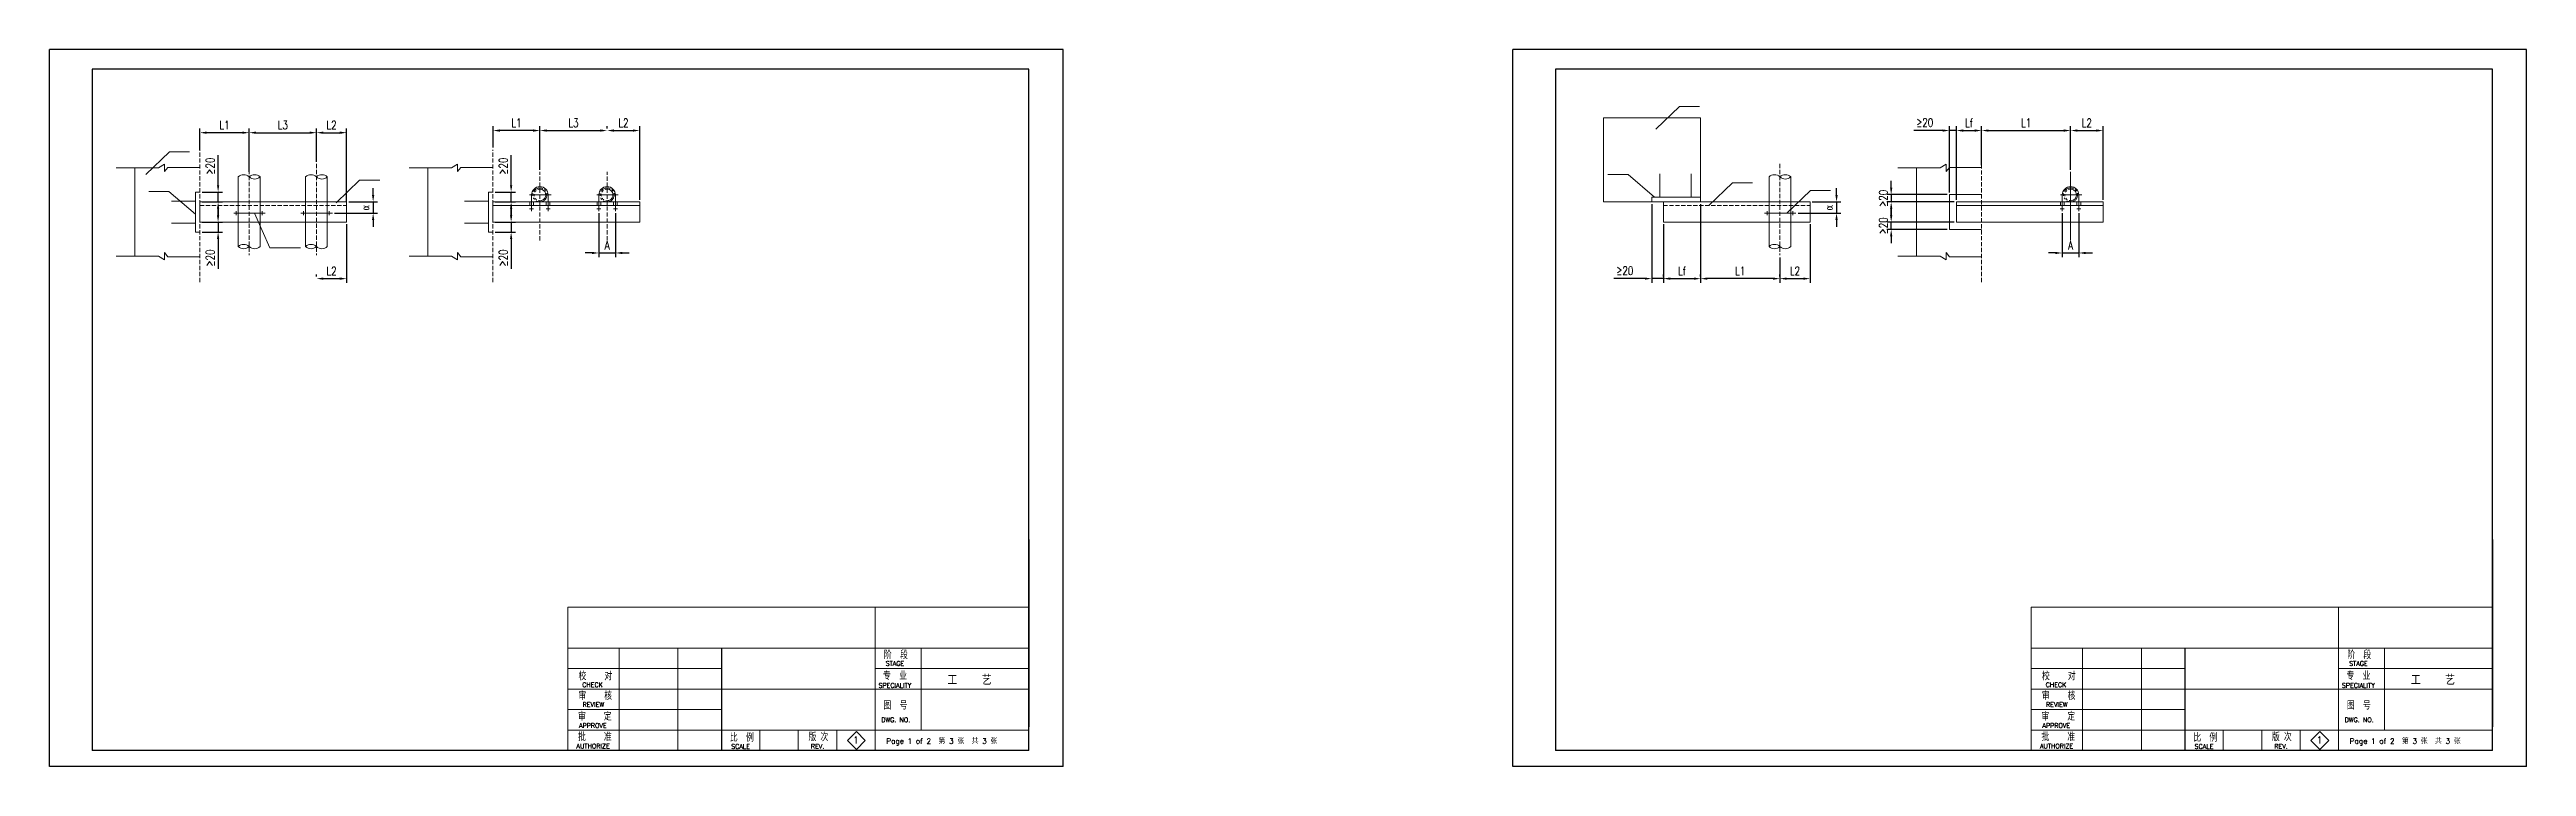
# Model space of a CAD drawing. Header units: millimetres. Extents: x 1954 to 4851, y 1164 to 2522.
# Drawn here: x 4126 to 4851, y 2111 to 2321 of the extents above; entities that cross this region are included whole.
import ezdxf
from ezdxf.enums import TextEntityAlignment as Align

# ---------------------------------------------------------------- set-up
doc = ezdxf.new("R2010")
doc.units = ezdxf.units.MM
doc.linetypes.add('DASH', pattern=[0.35, 0.25, -0.1])
doc.linetypes.add('PHANTOM3', pattern=[1.5, 0.625, -0.125, 0.125, -0.125, 0.125, -0.125, 0.125, -0.125])
for name, color, linetype in [('11', 7, 'Continuous'), ('5', 2, 'Continuous'), ('LAYER1', 7, 'Continuous'), ('R', 7, 'Continuous'), ('TK2', 5, 'Continuous'), ('TQ', 6, 'Continuous')]:
    doc.layers.add(name, color=color, linetype=linetype)
doc.styles.add('HZDX', font='romans.shx', dxfattribs={"width": 0.75, "bigfont": 'HZDX.shx'})
doc.styles.add('STK', font='romand', dxfattribs={"width": 0.9, "bigfont": 'stk'})
doc.dimstyles.new('ISO-25', dxfattribs={"dimtxt": 2.5, "dimasz": 2, "dimexe": 1.25, "dimexo": 0.625, "dimgap": 1, "dimtad": 1, "dimdsep": 46, "dimtxsty": 'HZDX', "dimcen": 2.5, "dimadec": 0, "dimazin": 0, "dimtfac": 1, "dimtmove": 0, "dimatfit": 3, "dimfxl": 1, "dimarcsym": 0})

# ---------------------------------------------------------------- blocks, each defined once
blk = doc.blocks.new('*D148')
at = {"layer": 'DEFPOINTS', "color": 0, "lineweight": 13}
for p in [(4609.43, 2275.98), (4598.51, 2270.06), (4609.43, 2253.51)]:
    blk.add_point(p, dxfattribs=at)
at = {"layer": 'R', "color": 0, "lineweight": -2}
for p, q in [((4609.43, 2275.35), (4609.43, 2252.26)), ((4598.51, 2269.44), (4598.51, 2252.26)), ((4600.51, 2253.51), (4607.43, 2253.51))]:
    blk.add_line(p, q, dxfattribs=at)
at = {"layer": 'R', "color": 0, "lineweight": 13}
for points in [[(4600.51, 2253.85), (4600.51, 2253.18), (4598.51, 2253.51)], [(4607.43, 2253.85), (4607.43, 2253.18), (4609.43, 2253.51)]]:
    blk.add_solid(points, dxfattribs=at)
at = {"layer": 'R', "color": 0, "lineweight": 13, "insert": (4603.97, 2255.76), "char_height": 2.5, "attachment_point": 5, "style": 'HZDX'}
blk.add_mtext('Lf', dxfattribs=at)
blk = doc.blocks.new('*D149')
at = {"layer": 'DEFPOINTS', "color": 0, "lineweight": 13}
for p in [(4632.65, 2260.36), (4609.43, 2253.51), (4609.43, 2253.51)]:
    blk.add_point(p, dxfattribs=at)
at = {"layer": 'R', "color": 0, "lineweight": -2}
for p, q in [((4632.65, 2259.73), (4632.65, 2252.26)), ((4609.43, 2254.14), (4609.43, 2254.76)), ((4630.65, 2253.51), (4611.43, 2253.51))]:
    blk.add_line(p, q, dxfattribs=at)
at = {"layer": 'R', "color": 0, "lineweight": 13}
for points in [[(4611.43, 2253.85), (4611.43, 2253.18), (4609.43, 2253.51)], [(4630.65, 2253.85), (4630.65, 2253.18), (4632.65, 2253.51)]]:
    blk.add_solid(points, dxfattribs=at)
at = {"layer": 'R', "color": 0, "lineweight": 13, "insert": (4621.04, 2255.76), "char_height": 2.5, "attachment_point": 5, "style": 'HZDX'}
blk.add_mtext('L1', dxfattribs=at)
blk = doc.blocks.new('*D150')
at = {"layer": 'DEFPOINTS', "color": 0, "lineweight": 13}
for p in [(4641.5, 2270.06), (4632.65, 2253.51), (4641.5, 2253.51)]:
    blk.add_point(p, dxfattribs=at)
at = {"layer": 'R', "color": 0, "lineweight": -2}
for p, q in [((4641.5, 2269.44), (4641.5, 2252.26)), ((4632.65, 2254.14), (4632.65, 2254.76)), ((4634.65, 2253.51), (4639.5, 2253.51))]:
    blk.add_line(p, q, dxfattribs=at)
at = {"layer": 'R', "color": 0, "lineweight": 13}
for points in [[(4634.65, 2253.85), (4634.65, 2253.18), (4632.65, 2253.51)], [(4639.5, 2253.85), (4639.5, 2253.18), (4641.5, 2253.51)]]:
    blk.add_solid(points, dxfattribs=at)
at = {"layer": 'R', "color": 0, "lineweight": 13, "insert": (4637.07, 2255.76), "char_height": 2.5, "attachment_point": 5, "style": 'HZDX'}
blk.add_mtext('L2', dxfattribs=at)
blk = doc.blocks.new('*D151')
at = {"layer": 'DEFPOINTS', "color": 0, "lineweight": 13}
for p in [(4637.35, 2272.72), (4641.5, 2275.98), (4649.26, 2272.72)]:
    blk.add_point(p, dxfattribs=at)
at = {"layer": 'R', "color": 0, "lineweight": -2}
for p, q in [((4649.26, 2277.98), (4649.26, 2279.98)), ((4637.98, 2272.72), (4650.51, 2272.72)), ((4642.13, 2275.98), (4650.51, 2275.98)), ((4649.26, 2275.98), (4649.26, 2272.72)), ((4649.26, 2270.72), (4649.26, 2268.72))]:
    blk.add_line(p, q, dxfattribs=at)
at = {"layer": 'R', "color": 0, "lineweight": 13}
for points in [[(4648.92, 2277.98), (4649.59, 2277.98), (4649.26, 2275.98)], [(4648.92, 2270.72), (4649.59, 2270.72), (4649.26, 2272.72)]]:
    blk.add_solid(points, dxfattribs=at)
at = {"layer": 'R', "color": 0, "lineweight": 13, "insert": (4646.94, 2274.35), "char_height": 2.5, "attachment_point": 5, "rotation": 90, "style": 'HZDX'}
blk.add_mtext('α', dxfattribs=at)
blk = doc.blocks.new('*D152')
at = {"layer": 'DEFPOINTS', "color": 0, "lineweight": 13}
for p in [(4684.38, 2296.9), (4682.32, 2278.13), (4684.38, 2275.98)]:
    blk.add_point(p, dxfattribs=at)
at = {"layer": 'R', "color": 0, "lineweight": -2}
for p, q in [((4680.32, 2296.9), (4671.88, 2296.9)), ((4682.32, 2278.76), (4682.32, 2298.15)), ((4684.38, 2296.9), (4682.32, 2296.9)), ((4684.38, 2276.6), (4684.38, 2298.15)), ((4686.38, 2296.9), (4688.38, 2296.9))]:
    blk.add_line(p, q, dxfattribs=at)
at = {"layer": 'R', "color": 0, "lineweight": 13}
for points in [[(4680.32, 2297.23), (4680.32, 2296.56), (4682.32, 2296.9)], [(4686.38, 2297.23), (4686.38, 2296.56), (4684.38, 2296.9)]]:
    blk.add_solid(points, dxfattribs=at)
at = {"layer": 'R', "color": 0, "lineweight": 13, "insert": (4675.1, 2299.22), "char_height": 2.5, "attachment_point": 5, "style": 'HZDX'}
blk.add_mtext('≥20', dxfattribs=at)
blk = doc.blocks.new('*D153')
at = {"layer": 'DEFPOINTS', "color": 0, "lineweight": 13}
for p in [(4691.76, 2296.89), (4684.38, 2286.11), (4691.76, 2286.11)]:
    blk.add_point(p, dxfattribs=at)
at = {"layer": 'R', "color": 0, "lineweight": -2}
for p, q in [((4684.38, 2286.73), (4684.38, 2298.14)), ((4686.38, 2296.89), (4689.76, 2296.89)), ((4691.76, 2286.73), (4691.76, 2298.14))]:
    blk.add_line(p, q, dxfattribs=at)
at = {"layer": 'R', "color": 0, "lineweight": 13}
for points in [[(4686.38, 2297.23), (4686.38, 2296.56), (4684.38, 2296.89)], [(4689.76, 2297.23), (4689.76, 2296.56), (4691.76, 2296.89)]]:
    blk.add_solid(points, dxfattribs=at)
at = {"layer": 'R', "color": 0, "lineweight": 13, "insert": (4688.07, 2299.14), "char_height": 2.5, "attachment_point": 5, "style": 'HZDX'}
blk.add_mtext('Lf', dxfattribs=at)
blk = doc.blocks.new('*D154')
at = {"layer": 'DEFPOINTS', "color": 0, "lineweight": 13}
for p in [(4691.76, 2296.89), (4717.83, 2296.89), (4717.83, 2284.79)]:
    blk.add_point(p, dxfattribs=at)
at = {"layer": 'R', "color": 0, "lineweight": -2}
for p, q in [((4691.76, 2297.52), (4691.76, 2298.14)), ((4693.76, 2296.89), (4715.83, 2296.89)), ((4717.83, 2285.42), (4717.83, 2298.14))]:
    blk.add_line(p, q, dxfattribs=at)
at = {"layer": 'R', "color": 0, "lineweight": 13}
for points in [[(4693.76, 2297.23), (4693.76, 2296.56), (4691.76, 2296.89)], [(4715.83, 2297.23), (4715.83, 2296.56), (4717.83, 2296.89)]]:
    blk.add_solid(points, dxfattribs=at)
at = {"layer": 'R', "color": 0, "lineweight": 13, "insert": (4704.8, 2299.14), "char_height": 2.5, "attachment_point": 5, "style": 'HZDX'}
blk.add_mtext('L1', dxfattribs=at)
blk = doc.blocks.new('*D155')
at = {"layer": 'DEFPOINTS', "color": 0, "lineweight": 13}
for p in [(4717.83, 2296.89), (4727.38, 2296.89), (4727.38, 2275.98)]:
    blk.add_point(p, dxfattribs=at)
at = {"layer": 'R', "color": 0, "lineweight": -2}
for p, q in [((4717.83, 2297.52), (4717.83, 2298.14)), ((4719.83, 2296.89), (4725.38, 2296.89)), ((4727.38, 2276.6), (4727.38, 2298.14))]:
    blk.add_line(p, q, dxfattribs=at)
at = {"layer": 'R', "color": 0, "lineweight": 13}
for points in [[(4719.83, 2297.23), (4719.83, 2296.56), (4717.83, 2296.89)], [(4725.38, 2297.23), (4725.38, 2296.56), (4727.38, 2296.89)]]:
    blk.add_solid(points, dxfattribs=at)
at = {"layer": 'R', "color": 0, "lineweight": 13, "insert": (4722.6, 2299.14), "char_height": 2.5, "attachment_point": 5, "style": 'HZDX'}
blk.add_mtext('L2', dxfattribs=at)
blk = doc.blocks.new('*D156')
at = {"layer": 'DEFPOINTS', "color": 0, "lineweight": 13}
for p in [(4715.41, 2273.32), (4720.25, 2273.32), (4720.25, 2261.03)]:
    blk.add_point(p, dxfattribs=at)
at = {"layer": 'R', "color": 0, "lineweight": -2}
for p, q in [((4715.41, 2272.69), (4715.41, 2259.78)), ((4720.25, 2272.69), (4720.25, 2259.78)), ((4713.41, 2261.03), (4711.41, 2261.03)), ((4715.41, 2261.03), (4720.25, 2261.03)), ((4722.25, 2261.03), (4724.25, 2261.03))]:
    blk.add_line(p, q, dxfattribs=at)
at = {"layer": 'R', "color": 0, "lineweight": 13}
for points in [[(4713.41, 2261.36), (4713.41, 2260.7), (4715.41, 2261.03)], [(4722.25, 2261.36), (4722.25, 2260.7), (4720.25, 2261.03)]]:
    blk.add_solid(points, dxfattribs=at)
at = {"layer": 'R', "color": 0, "lineweight": 13, "insert": (4717.83, 2263.28), "char_height": 2.5, "attachment_point": 5, "style": 'HZDX'}
blk.add_mtext('A', dxfattribs=at)
blk = doc.blocks.new('*D157')
at = {"layer": 'DEFPOINTS', "color": 0, "lineweight": 13}
for p in [(4665.26, 2275.98), (4682.32, 2278.13), (4684.38, 2275.98)]:
    blk.add_point(p, dxfattribs=at)
at = {"layer": 'R', "color": 0, "lineweight": -2}
for p, q in [((4665.26, 2280.13), (4665.26, 2282.13)), ((4681.69, 2278.13), (4664.01, 2278.13)), ((4683.76, 2275.98), (4664.01, 2275.98)), ((4665.26, 2278.13), (4665.26, 2275.98)), ((4665.26, 2273.98), (4665.26, 2271.98))]:
    blk.add_line(p, q, dxfattribs=at)
at = {"layer": 'R', "color": 0, "lineweight": 13}
for points in [[(4664.93, 2280.13), (4665.6, 2280.13), (4665.26, 2278.13)], [(4664.93, 2273.98), (4665.6, 2273.98), (4665.26, 2275.98)]]:
    blk.add_solid(points, dxfattribs=at)
at = {"layer": 'R', "color": 0, "lineweight": 13, "insert": (4662.95, 2277.05), "char_height": 2.5, "attachment_point": 5, "rotation": 90, "style": 'HZDX'}
blk.add_mtext('≥20', dxfattribs=at)
blk = doc.blocks.new('*D158')
at = {"layer": 'DEFPOINTS', "color": 0, "lineweight": 13}
for p in [(4665.26, 2270.06), (4682.32, 2267.91), (4684.38, 2270.06)]:
    blk.add_point(p, dxfattribs=at)
at = {"layer": 'R', "color": 0, "lineweight": -2}
for p, q in [((4665.26, 2272.06), (4665.26, 2274.06)), ((4683.76, 2270.06), (4664.01, 2270.06)), ((4681.69, 2267.91), (4664.01, 2267.91)), ((4665.26, 2267.91), (4665.26, 2270.06)), ((4665.26, 2265.91), (4665.26, 2263.91))]:
    blk.add_line(p, q, dxfattribs=at)
at = {"layer": 'R', "color": 0, "lineweight": 13}
for points in [[(4664.93, 2272.06), (4665.6, 2272.06), (4665.26, 2270.06)], [(4664.93, 2265.91), (4665.6, 2265.91), (4665.26, 2267.91)]]:
    blk.add_solid(points, dxfattribs=at)
at = {"layer": 'R', "color": 0, "lineweight": 13, "insert": (4662.95, 2268.99), "char_height": 2.5, "attachment_point": 5, "rotation": 90, "style": 'HZDX'}
blk.add_mtext('≥20', dxfattribs=at)
blk = doc.blocks.new('*D159')
at = {"layer": 'DEFPOINTS', "color": 0, "lineweight": 13}
for p in [(4595.08, 2275.98), (4598.51, 2253.52), (4598.51, 2253.51)]:
    blk.add_point(p, dxfattribs=at)
at = {"layer": 'R', "color": 0, "lineweight": -2}
for p, q in [((4595.08, 2275.35), (4595.08, 2252.27)), ((4593.08, 2253.52), (4584, 2253.52)), ((4598.51, 2253.52), (4595.08, 2253.52)), ((4598.51, 2254.14), (4598.51, 2254.77)), ((4600.51, 2253.52), (4602.51, 2253.52))]:
    blk.add_line(p, q, dxfattribs=at)
at = {"layer": 'R', "color": 0, "lineweight": 13}
for points in [[(4593.08, 2253.86), (4593.08, 2253.19), (4595.08, 2253.52)], [(4600.51, 2253.86), (4600.51, 2253.19), (4598.51, 2253.52)]]:
    blk.add_solid(points, dxfattribs=at)
at = {"layer": 'R', "color": 0, "lineweight": 13, "insert": (4587.22, 2255.84), "char_height": 2.5, "attachment_point": 5, "style": 'HZDX'}
blk.add_mtext('≥20', dxfattribs=at)
blk = doc.blocks.new('*D164')
at = {"layer": 'DEFPOINTS', "color": 0, "lineweight": 13}
for p in [(4212.64, 2270.06), (4203.79, 2253.51), (4212.64, 2253.51)]:
    blk.add_point(p, dxfattribs=at)
at = {"layer": 'R', "color": 0, "lineweight": -2}
for p, q in [((4212.64, 2269.44), (4212.64, 2252.26)), ((4203.79, 2254.14), (4203.79, 2254.76)), ((4205.79, 2253.51), (4210.64, 2253.51))]:
    blk.add_line(p, q, dxfattribs=at)
at = {"layer": 'R', "color": 0, "lineweight": 13}
for points in [[(4205.79, 2253.85), (4205.79, 2253.18), (4203.79, 2253.51)], [(4210.64, 2253.85), (4210.64, 2253.18), (4212.64, 2253.51)]]:
    blk.add_solid(points, dxfattribs=at)
at = {"layer": 'R', "color": 0, "lineweight": 13, "insert": (4208.22, 2255.76), "char_height": 2.5, "attachment_point": 5, "style": 'HZDX'}
blk.add_mtext('L2', dxfattribs=at)
blk = doc.blocks.new('*D165')
at = {"layer": 'DEFPOINTS', "color": 0, "lineweight": 13}
for p in [(4208.49, 2272.72), (4212.64, 2275.98), (4220.4, 2272.72)]:
    blk.add_point(p, dxfattribs=at)
at = {"layer": 'R', "color": 0, "lineweight": -2}
for p, q in [((4220.4, 2277.98), (4220.4, 2279.98)), ((4209.12, 2272.72), (4221.65, 2272.72)), ((4213.27, 2275.98), (4221.65, 2275.98)), ((4220.4, 2275.98), (4220.4, 2272.72)), ((4220.4, 2270.72), (4220.4, 2268.72))]:
    blk.add_line(p, q, dxfattribs=at)
at = {"layer": 'R', "color": 0, "lineweight": 13}
for points in [[(4220.07, 2277.98), (4220.73, 2277.98), (4220.4, 2275.98)], [(4220.07, 2270.72), (4220.73, 2270.72), (4220.4, 2272.72)]]:
    blk.add_solid(points, dxfattribs=at)
at = {"layer": 'R', "color": 0, "lineweight": 13, "insert": (4218.08, 2274.35), "char_height": 2.5, "attachment_point": 5, "rotation": 90, "style": 'HZDX'}
blk.add_mtext('α', dxfattribs=at)
blk = doc.blocks.new('*D168')
at = {"layer": 'DEFPOINTS', "color": 0, "lineweight": 13}
for p in [(4288.98, 2296.89), (4288.98, 2296.89), (4269.26, 2284.79)]:
    blk.add_point(p, dxfattribs=at)
at = {"layer": 'R', "color": 0, "lineweight": -2}
for p, q in [((4269.26, 2285.42), (4269.26, 2298.14)), ((4271.26, 2296.89), (4286.98, 2296.89)), ((4288.98, 2297.52), (4288.98, 2298.14))]:
    blk.add_line(p, q, dxfattribs=at)
at = {"layer": 'R', "color": 0, "lineweight": 13}
for points in [[(4271.26, 2297.23), (4271.26, 2296.56), (4269.26, 2296.89)], [(4286.98, 2297.23), (4286.98, 2296.56), (4288.98, 2296.89)]]:
    blk.add_solid(points, dxfattribs=at)
at = {"layer": 'R', "color": 0, "lineweight": 13, "insert": (4279.12, 2299.14), "char_height": 2.5, "attachment_point": 5, "style": 'HZDX'}
blk.add_mtext('L3', dxfattribs=at)
blk = doc.blocks.new('*D169')
at = {"layer": 'DEFPOINTS', "color": 0, "lineweight": 13}
for p in [(4288.98, 2296.89), (4298.52, 2296.89), (4298.52, 2275.98)]:
    blk.add_point(p, dxfattribs=at)
at = {"layer": 'R', "color": 0, "lineweight": -2}
for p, q in [((4288.98, 2297.52), (4288.98, 2298.14)), ((4290.98, 2296.89), (4296.52, 2296.89)), ((4298.52, 2276.6), (4298.52, 2298.14))]:
    blk.add_line(p, q, dxfattribs=at)
at = {"layer": 'R', "color": 0, "lineweight": 13}
for points in [[(4290.98, 2297.23), (4290.98, 2296.56), (4288.98, 2296.89)], [(4296.52, 2297.23), (4296.52, 2296.56), (4298.52, 2296.89)]]:
    blk.add_solid(points, dxfattribs=at)
at = {"layer": 'R', "color": 0, "lineweight": 13, "insert": (4293.75, 2299.14), "char_height": 2.5, "attachment_point": 5, "style": 'HZDX'}
blk.add_mtext('L2', dxfattribs=at)
blk = doc.blocks.new('*D170')
at = {"layer": 'DEFPOINTS', "color": 0, "lineweight": 13}
for p in [(4286.56, 2273.32), (4291.4, 2273.32), (4291.4, 2261.03)]:
    blk.add_point(p, dxfattribs=at)
at = {"layer": 'R', "color": 0, "lineweight": -2}
for p, q in [((4286.56, 2272.69), (4286.56, 2259.78)), ((4291.4, 2272.69), (4291.4, 2259.78)), ((4284.56, 2261.03), (4282.56, 2261.03)), ((4286.56, 2261.03), (4291.4, 2261.03)), ((4293.4, 2261.03), (4295.4, 2261.03))]:
    blk.add_line(p, q, dxfattribs=at)
at = {"layer": 'R', "color": 0, "lineweight": 13}
for points in [[(4284.56, 2261.36), (4284.56, 2260.7), (4286.56, 2261.03)], [(4293.4, 2261.36), (4293.4, 2260.7), (4291.4, 2261.03)]]:
    blk.add_solid(points, dxfattribs=at)
at = {"layer": 'R', "color": 0, "lineweight": 13, "insert": (4288.98, 2263.28), "char_height": 2.5, "attachment_point": 5, "style": 'HZDX'}
blk.add_mtext('A', dxfattribs=at)
blk = doc.blocks.new('*D174')
at = {"layer": 'DEFPOINTS', "color": 0, "lineweight": 13}
for p in [(4255.53, 2296.89), (4255.53, 2291.28), (4269.26, 2285.42)]:
    blk.add_point(p, dxfattribs=at)
at = {"layer": 'R', "color": 0, "lineweight": -2}
for p, q in [((4255.53, 2291.91), (4255.53, 2298.14)), ((4267.26, 2296.89), (4257.53, 2296.89)), ((4269.26, 2286.04), (4269.26, 2298.14))]:
    blk.add_line(p, q, dxfattribs=at)
at = {"layer": 'R', "color": 0, "lineweight": 13}
for points in [[(4257.53, 2297.23), (4257.53, 2296.56), (4255.53, 2296.89)], [(4267.26, 2297.23), (4267.26, 2296.56), (4269.26, 2296.89)]]:
    blk.add_solid(points, dxfattribs=at)
at = {"layer": 'R', "color": 0, "lineweight": 13, "insert": (4262.39, 2299.14), "char_height": 2.5, "attachment_point": 5, "style": 'HZDX'}
blk.add_mtext('L1', dxfattribs=at)
blk = doc.blocks.new('*D175')
at = {"layer": 'DEFPOINTS', "color": 0, "lineweight": 13}
for p in [(4203.79, 2296.27), (4203.79, 2287.12), (4184.07, 2284.17)]:
    blk.add_point(p, dxfattribs=at)
at = {"layer": 'R', "color": 0, "lineweight": -2}
for p, q in [((4184.07, 2284.79), (4184.07, 2297.52)), ((4186.07, 2296.27), (4201.79, 2296.27)), ((4203.79, 2287.75), (4203.79, 2297.52))]:
    blk.add_line(p, q, dxfattribs=at)
at = {"layer": 'R', "color": 0, "lineweight": 13}
for points in [[(4186.07, 2296.6), (4186.07, 2295.93), (4184.07, 2296.27)], [(4201.79, 2296.6), (4201.79, 2295.93), (4203.79, 2296.27)]]:
    blk.add_solid(points, dxfattribs=at)
at = {"layer": 'R', "color": 0, "lineweight": 13, "insert": (4193.93, 2298.52), "char_height": 2.5, "attachment_point": 5, "style": 'HZDX'}
blk.add_mtext('L3', dxfattribs=at)
blk = doc.blocks.new('*D176')
at = {"layer": 'DEFPOINTS', "color": 0, "lineweight": 13}
for p in [(4203.79, 2296.27), (4212.64, 2296.27), (4212.64, 2275.35)]:
    blk.add_point(p, dxfattribs=at)
at = {"layer": 'R', "color": 0, "lineweight": -2}
for p, q in [((4203.79, 2296.89), (4203.79, 2297.52)), ((4205.79, 2296.27), (4210.64, 2296.27)), ((4212.64, 2275.98), (4212.64, 2297.52))]:
    blk.add_line(p, q, dxfattribs=at)
at = {"layer": 'R', "color": 0, "lineweight": 13}
for points in [[(4205.79, 2296.6), (4205.79, 2295.93), (4203.79, 2296.27)], [(4210.64, 2296.6), (4210.64, 2295.93), (4212.64, 2296.27)]]:
    blk.add_solid(points, dxfattribs=at)
at = {"layer": 'R', "color": 0, "lineweight": 13, "insert": (4208.22, 2298.52), "char_height": 2.5, "attachment_point": 5, "style": 'HZDX'}
blk.add_mtext('L2', dxfattribs=at)
blk = doc.blocks.new('*D177')
at = {"layer": 'DEFPOINTS', "color": 0, "lineweight": 13}
for p in [(4169.65, 2296.27), (4169.65, 2290.66), (4184.07, 2284.79)]:
    blk.add_point(p, dxfattribs=at)
at = {"layer": 'R', "color": 0, "lineweight": -2}
for p, q in [((4169.65, 2291.28), (4169.65, 2297.52)), ((4182.07, 2296.27), (4171.65, 2296.27)), ((4184.07, 2285.42), (4184.07, 2297.52))]:
    blk.add_line(p, q, dxfattribs=at)
at = {"layer": 'R', "color": 0, "lineweight": 13}
for points in [[(4171.65, 2296.6), (4171.65, 2295.93), (4169.65, 2296.27)], [(4182.07, 2296.6), (4182.07, 2295.93), (4184.07, 2296.27)]]:
    blk.add_solid(points, dxfattribs=at)
at = {"layer": 'R', "color": 0, "lineweight": 13, "insert": (4176.86, 2298.52), "char_height": 2.5, "attachment_point": 5, "style": 'HZDX'}
blk.add_mtext('L1', dxfattribs=at)
blk = doc.blocks.new('*D178')
at = {"layer": 'DEFPOINTS', "color": 0, "lineweight": 13}
for p in [(4169.65, 2270.06), (4169.65, 2267.15), (4174.97, 2270.06)]:
    blk.add_point(p, dxfattribs=at)
at = {"layer": 'R', "color": 0, "lineweight": -2}
for p, q in [((4174.97, 2272.06), (4174.97, 2274.06)), ((4170.27, 2270.06), (4176.22, 2270.06)), ((4170.27, 2267.15), (4176.22, 2267.15)), ((4174.97, 2270.06), (4174.97, 2267.15)), ((4174.97, 2265.15), (4174.97, 2256.34))]:
    blk.add_line(p, q, dxfattribs=at)
at = {"layer": 'R', "color": 0, "lineweight": 13}
for points in [[(4174.63, 2272.06), (4175.3, 2272.06), (4174.97, 2270.06)], [(4174.63, 2265.15), (4175.3, 2265.15), (4174.97, 2267.15)]]:
    blk.add_solid(points, dxfattribs=at)
at = {"layer": 'R', "color": 0, "lineweight": 13, "insert": (4172.65, 2259.56), "char_height": 2.5, "attachment_point": 5, "rotation": 90, "style": 'HZDX'}
blk.add_mtext('≥20', dxfattribs=at)
blk = doc.blocks.new('*D179')
at = {"layer": 'DEFPOINTS', "color": 0, "lineweight": 13}
for p in [(4169.65, 2278.89), (4169.65, 2275.98), (4174.97, 2275.98)]:
    blk.add_point(p, dxfattribs=at)
at = {"layer": 'R', "color": 0, "lineweight": -2}
for p, q in [((4174.97, 2280.89), (4174.97, 2289.7)), ((4170.27, 2278.89), (4176.22, 2278.89)), ((4170.27, 2275.98), (4176.22, 2275.98)), ((4174.97, 2275.98), (4174.97, 2278.89)), ((4174.97, 2273.98), (4174.97, 2271.98))]:
    blk.add_line(p, q, dxfattribs=at)
at = {"layer": 'R', "color": 0, "lineweight": 13}
for points in [[(4174.63, 2280.89), (4175.3, 2280.89), (4174.97, 2278.89)], [(4174.63, 2273.98), (4175.3, 2273.98), (4174.97, 2275.98)]]:
    blk.add_solid(points, dxfattribs=at)
at = {"layer": 'R', "color": 0, "lineweight": 13, "insert": (4172.65, 2286.48), "char_height": 2.5, "attachment_point": 5, "rotation": 90, "style": 'HZDX'}
blk.add_mtext('≥20', dxfattribs=at)
blk = doc.blocks.new('*D181')
at = {"layer": 'DEFPOINTS', "color": 0, "lineweight": 13}
for p in [(4255.53, 2270.06), (4255.53, 2267.15), (4260.84, 2270.06)]:
    blk.add_point(p, dxfattribs=at)
at = {"layer": 'R', "color": 0, "lineweight": -2}
for p, q in [((4260.84, 2272.06), (4260.84, 2274.06)), ((4256.15, 2270.06), (4262.09, 2270.06)), ((4256.15, 2267.15), (4262.09, 2267.15)), ((4260.84, 2270.06), (4260.84, 2267.15)), ((4260.84, 2265.15), (4260.84, 2256.34))]:
    blk.add_line(p, q, dxfattribs=at)
at = {"layer": 'R', "color": 0, "lineweight": 13}
for points in [[(4260.51, 2272.06), (4261.18, 2272.06), (4260.84, 2270.06)], [(4260.51, 2265.15), (4261.18, 2265.15), (4260.84, 2267.15)]]:
    blk.add_solid(points, dxfattribs=at)
at = {"layer": 'R', "color": 0, "lineweight": 13, "insert": (4258.52, 2259.56), "char_height": 2.5, "attachment_point": 5, "rotation": 90, "style": 'HZDX'}
blk.add_mtext('≥20', dxfattribs=at)
blk = doc.blocks.new('*D180')
at = {"layer": 'DEFPOINTS', "color": 0, "lineweight": 13}
for p in [(4255.53, 2278.89), (4255.53, 2275.98), (4260.84, 2275.98)]:
    blk.add_point(p, dxfattribs=at)
at = {"layer": 'R', "color": 0, "lineweight": -2}
for p, q in [((4260.84, 2280.89), (4260.84, 2289.7)), ((4256.15, 2278.89), (4262.09, 2278.89)), ((4256.15, 2275.98), (4262.09, 2275.98)), ((4260.84, 2275.98), (4260.84, 2278.89)), ((4260.84, 2273.98), (4260.84, 2271.98))]:
    blk.add_line(p, q, dxfattribs=at)
at = {"layer": 'R', "color": 0, "lineweight": 13}
for points in [[(4260.51, 2280.89), (4261.18, 2280.89), (4260.84, 2278.89)], [(4260.51, 2273.98), (4261.18, 2273.98), (4260.84, 2275.98)]]:
    blk.add_solid(points, dxfattribs=at)
at = {"layer": 'R', "color": 0, "lineweight": 13, "insert": (4258.52, 2286.48), "char_height": 2.5, "attachment_point": 5, "rotation": 90, "style": 'HZDX'}
blk.add_mtext('≥20', dxfattribs=at)

msp = doc.modelspace()

# ---------------------------------------------------------------- linework, layer by layer
at = {"layer": '5', "lineweight": 18}
for p, q in [((4277.438, 2157.296, 3.698), (4277.431, 2115.255, 3.698)), ((4412.571, 2157.296, 3.698), (4277.438, 2157.296, 3.698)), ((4706.296, 2157.296, 3.698), (4706.289, 2115.255, 3.698)), ((4841.43, 2157.296, 3.698), (4706.296, 2157.296, 3.698))]:
    msp.add_line(p, q, dxfattribs=at)
at = {"layer": 'LAYER1'}
for p, q in [((4412.571, 2177.056, 3.698), (4412.571, 2122.207, 3.698)), ((4841.43, 2177.056, 3.698), (4841.43, 2122.207, 3.698)), ((4412.571, 2115.255, 3.698), (4262.024, 2115.255, 3.698)), ((4841.43, 2115.255, 3.698), (4690.882, 2115.255, 3.698))]:
    msp.add_line(p, q, dxfattribs=at)
at = {"layer": 'LAYER1', "lineweight": 18}
for p, q in [((4292.453, 2115.255, 3.698), (4292.453, 2145.284, 3.698)), ((4309.72, 2115.255, 3.698), (4309.72, 2145.284, 3.698)), ((4380.979, 2121.26, 3.698), (4380.979, 2145.284, 3.698)), ((4721.311, 2115.255, 3.698), (4721.311, 2145.284, 3.698)), ((4738.578, 2115.255, 3.698), (4738.578, 2145.284, 3.698)), ((4809.837, 2121.26, 3.698), (4809.837, 2145.284, 3.698)), ((4412.571, 2139.278, 3.698), (4367.525, 2139.278, 3.698)), ((4841.43, 2139.278, 3.698), (4796.383, 2139.278, 3.698)), ((4322.478, 2127.266, 3.698), (4277.433, 2127.266, 3.698)), ((4387.046, 2133.272, 3.698), (4277.434, 2133.272, 3.698)), ((4412.571, 2133.272, 3.698), (4387.046, 2133.272, 3.698)), ((4751.337, 2127.266, 3.698), (4706.291, 2127.266, 3.698)), ((4815.904, 2133.272, 3.698), (4706.292, 2133.272, 3.698)), ((4841.43, 2133.272, 3.698), (4815.904, 2133.272, 3.698)), ((4387.046, 2121.26, 3.698), (4277.432, 2121.26, 3.698)), ((4333.737, 2115.255, 3.698), (4333.737, 2121.26, 3.698)), ((4344.998, 2115.255, 3.698), (4344.998, 2121.26, 3.698)), ((4356.259, 2115.255, 3.698), (4356.259, 2121.26, 3.698)), ((4362.005, 2120.821, 3.698), (4359.377, 2118.193, 3.698)), ((4364.632, 2118.193, 3.698), (4362.005, 2120.821, 3.698)), ((4412.571, 2121.26, 3.698), (4387.046, 2121.26, 3.698)), ((4815.904, 2121.26, 3.698), (4706.29, 2121.26, 3.698)), ((4762.595, 2115.255, 3.698), (4762.595, 2121.26, 3.698)), ((4773.857, 2115.255, 3.698), (4773.857, 2121.26, 3.698)), ((4785.118, 2115.255, 3.698), (4785.118, 2121.26, 3.698)), ((4790.863, 2120.821, 3.698), (4788.235, 2118.193, 3.698)), ((4793.49, 2118.193, 3.698), (4790.863, 2120.821, 3.698)), ((4841.43, 2121.26, 3.698), (4815.904, 2121.26, 3.698)), ((4359.377, 2118.193, 3.698), (4362.005, 2115.566, 3.698)), ((4362.005, 2115.566, 3.698), (4364.632, 2118.193, 3.698)), ((4788.235, 2118.193, 3.698), (4790.863, 2115.566, 3.698)), ((4790.863, 2115.566, 3.698), (4793.49, 2118.193, 3.698))]:
    msp.add_line(p, q, dxfattribs=at)
at = {"layer": 'R', "color": 4, "lineweight": 13}
for p, q in [((4596.286, 2297.307), (4603.195, 2303.941)), ((4603.195, 2303.941), (4609.099, 2303.941)), ((4153.817, 2283.985), (4160.726, 2290.619)), ((4160.726, 2290.619), (4166.629, 2290.619)), ((4209.54, 2275.681), (4216.449, 2282.315)), ((4216.449, 2282.315), (4222.352, 2282.315)), ((4588.169, 2283.984), (4582.265, 2283.984)), ((4595.949, 2277.35), (4588.169, 2283.984)), ((4611.809, 2274.942), (4618.718, 2281.576)), ((4618.718, 2281.576), (4624.622, 2281.576)), ((4634.685, 2272.722), (4641.594, 2279.356)), ((4641.594, 2279.356), (4647.497, 2279.356)), ((4160.558, 2279.079), (4154.655, 2279.079)), ((4168.338, 2272.445), (4160.558, 2279.079)), ((4185.683, 2272.722), (4190.152, 2262.551)), ((4190.152, 2262.551), (4199.1, 2262.551))]:
    msp.add_line(p, q, dxfattribs=at)
at = {"layer": 'R', "lineweight": 13}
for p, q in [((4159.228, 2287.018), (4157.529, 2285.944)), ((4159.228, 2284.906), (4159.228, 2287.018)), ((4245.104, 2287.018), (4243.405, 2285.944)), ((4245.104, 2284.906), (4245.104, 2287.018)), ((4681.335, 2287.018), (4679.636, 2285.944)), ((4681.335, 2284.906), (4681.335, 2287.018)), ((4157.529, 2285.944), (4145.077, 2285.944)), ((4150.589, 2260.097), (4150.589, 2285.944)), ((4160.212, 2286.106), (4159.228, 2284.906)), ((4169.65, 2286.106), (4160.212, 2286.106)), ((4180.888, 2283.32), (4180.888, 2262.917)), ((4187.253, 2283.32), (4187.253, 2262.917)), ((4200.608, 2283.32), (4200.608, 2262.917)), ((4206.973, 2283.32), (4206.973, 2262.917)), ((4243.405, 2285.944), (4230.953, 2285.944)), ((4236.465, 2260.097), (4236.465, 2285.944)), ((4246.088, 2286.106), (4245.104, 2284.906)), ((4255.525, 2286.106), (4246.088, 2286.106)), ((4597.507, 2277.35), (4597.507, 2284.199)), ((4606.617, 2277.35), (4606.617, 2284.199)), ((4629.466, 2283.32), (4629.466, 2262.917)), ((4635.831, 2283.32), (4635.831, 2262.917)), ((4679.636, 2285.944), (4667.184, 2285.944)), ((4672.696, 2260.097), (4672.696, 2285.944)), ((4682.319, 2286.106), (4681.335, 2284.906)), ((4691.757, 2286.106), (4682.319, 2286.106)), ((4717.833, 2264.678), (4717.833, 2284.793)), ((4168.338, 2276.238), (4161.335, 2276.238)), ((4168.338, 2278.893), (4168.338, 2267.148)), ((4168.338, 2278.893), (4169.65, 2278.893)), ((4169.65, 2275.979), (4169.65, 2270.063)), ((4212.642, 2275.979), (4169.65, 2275.979)), ((4169.65, 2275.979), (4169.65, 2270.063)), ((4179.541, 2272.722), (4188.775, 2272.722)), ((4180.298, 2273.233), (4180.298, 2272.154)), ((4187.843, 2273.233), (4187.843, 2272.154)), ((4199.261, 2272.722), (4208.495, 2272.722)), ((4200.018, 2273.233), (4200.018, 2272.154)), ((4207.563, 2273.233), (4207.563, 2272.154)), ((4212.642, 2275.979), (4212.642, 2270.063)), ((4254.214, 2276.238), (4247.211, 2276.238)), ((4254.214, 2278.893), (4254.214, 2267.148)), ((4254.214, 2278.893), (4255.525, 2278.893)), ((4255.525, 2275.979), (4255.525, 2270.063)), ((4298.518, 2275.979), (4255.525, 2275.979)), ((4255.525, 2274.942), (4298.518, 2274.942)), ((4266.244, 2273.984), (4267.387, 2273.984)), ((4266.263, 2278.046), (4272.524, 2278.046)), ((4266.293, 2274.942), (4266.293, 2275.979)), ((4266.838, 2278.046), (4266.838, 2273.317)), ((4267.382, 2274.942), (4267.382, 2275.979)), ((4272.271, 2273.984), (4271.128, 2273.984)), ((4271.133, 2274.942), (4271.133, 2275.979)), ((4271.677, 2278.046), (4271.677, 2273.984)), ((4271.677, 2278.046), (4271.677, 2273.317)), ((4272.221, 2274.942), (4272.221, 2275.979)), ((4285.962, 2273.984), (4287.105, 2273.984)), ((4285.981, 2278.046), (4292.242, 2278.046)), ((4286.011, 2274.942), (4286.011, 2275.979)), ((4286.555, 2278.046), (4286.555, 2273.317)), ((4287.1, 2274.942), (4287.1, 2275.979)), ((4291.989, 2273.984), (4290.846, 2273.984)), ((4290.851, 2274.942), (4290.851, 2275.979)), ((4291.395, 2278.046), (4291.395, 2273.984)), ((4291.395, 2278.046), (4291.395, 2273.317)), ((4291.939, 2274.942), (4291.939, 2275.979)), ((4298.518, 2275.979), (4298.518, 2270.063)), ((4609.427, 2277.35), (4595.078, 2277.35)), ((4595.078, 2277.35), (4595.078, 2275.979)), ((4598.508, 2275.979), (4598.508, 2270.063)), ((4641.5, 2275.979), (4609.427, 2275.979)), ((4628.119, 2272.722), (4637.353, 2272.722)), ((4628.876, 2273.233), (4628.876, 2272.154)), ((4636.421, 2273.233), (4636.421, 2272.154)), ((4641.5, 2275.979), (4641.5, 2270.063)), ((4691.757, 2278.13), (4682.319, 2278.13)), ((4682.319, 2278.13), (4682.319, 2267.911)), ((4684.384, 2275.979), (4684.384, 2270.063)), ((4727.376, 2275.979), (4684.384, 2275.979)), ((4684.384, 2274.942), (4727.376, 2274.942)), ((4714.82, 2273.984), (4715.963, 2273.984)), ((4714.839, 2278.046), (4721.1, 2278.046)), ((4714.869, 2274.942), (4714.869, 2275.979)), ((4715.414, 2278.046), (4715.414, 2273.317)), ((4715.958, 2274.942), (4715.958, 2275.979)), ((4720.847, 2273.984), (4719.704, 2273.984)), ((4719.709, 2274.942), (4719.709, 2275.979)), ((4720.253, 2278.046), (4720.253, 2273.984)), ((4720.253, 2278.046), (4720.253, 2273.317)), ((4720.797, 2274.942), (4720.797, 2275.979)), ((4727.376, 2275.979), (4727.376, 2270.063)), ((4168.338, 2269.803), (4161.335, 2269.803)), ((4168.338, 2267.148), (4169.65, 2267.148)), ((4169.65, 2270.063), (4212.642, 2270.063)), ((4254.214, 2269.803), (4247.211, 2269.803)), ((4254.214, 2267.148), (4255.525, 2267.148)), ((4255.525, 2270.063), (4298.518, 2270.063)), ((4598.508, 2270.063), (4641.5, 2270.063)), ((4691.757, 2267.911), (4682.319, 2267.911)), ((4684.384, 2270.063), (4727.376, 2270.063)), ((4157.529, 2260.097), (4145.077, 2260.097)), ((4159.228, 2259.023), (4157.529, 2260.097)), ((4160.212, 2259.935), (4159.228, 2261.135)), ((4159.228, 2261.135), (4159.228, 2259.023)), ((4169.65, 2259.935), (4160.212, 2259.935)), ((4243.405, 2260.097), (4230.953, 2260.097)), ((4245.104, 2259.023), (4243.405, 2260.097)), ((4246.088, 2259.935), (4245.104, 2261.135)), ((4245.104, 2261.135), (4245.104, 2259.023)), ((4255.525, 2259.935), (4246.088, 2259.935)), ((4679.636, 2260.097), (4667.184, 2260.097)), ((4681.335, 2259.023), (4679.636, 2260.097)), ((4682.319, 2259.935), (4681.335, 2261.135)), ((4681.335, 2261.135), (4681.335, 2259.023)), ((4691.757, 2259.935), (4682.319, 2259.935))]:
    msp.add_line(p, q, dxfattribs=at)
at = {"layer": 'R', "linetype": 'DASH', "lineweight": 13, "ltscale": 5}
for p, q in [((4169.65, 2252.49), (4169.65, 2291.281)), ((4255.525, 2252.49), (4255.525, 2291.281)), ((4691.757, 2252.49), (4691.757, 2291.281)), ((4169.65, 2274.942), (4212.642, 2274.942)), ((4598.508, 2274.942), (4641.5, 2274.942))]:
    msp.add_line(p, q, dxfattribs=at)
at = {"layer": 'R', "color": 1, "linetype": 'DASH', "lineweight": 13, "ltscale": 5}
for p, q in [((4184.07, 2287.122), (4184.07, 2260.357)), ((4203.79, 2287.122), (4203.79, 2260.357)), ((4632.649, 2287.122), (4632.649, 2260.357)), ((4269.257, 2264.678), (4269.257, 2284.793)), ((4288.975, 2264.678), (4288.975, 2284.793))]:
    msp.add_line(p, q, dxfattribs=at)
at = {"layer": 'R', "lineweight": 13}
msp.add_lwpolyline([(4581.004, 2300.624), (4609.427, 2300.624), (4609.427, 2275.979), (4581.004, 2275.979)], close=True, dxfattribs=at)
at = {"layer": 'R', "linetype": 'PHANTOM3', "lineweight": 13, "ltscale": 5}
for centre, radius in [((4269.257, 2278.046), 2.068), ((4269.257, 2278.046), 1.716), ((4288.975, 2278.046), 2.068), ((4288.975, 2278.046), 1.716), ((4717.833, 2278.046), 2.068), ((4717.833, 2278.046), 1.716)]:
    msp.add_circle(centre, radius, dxfattribs=at)
at = {"layer": 'R', "lineweight": 13}
for centre, radius, start, end in [((4182.479, 2281.671), 2.292, 46.021104, 133.978896), ((4185.662, 2281.671), 2.292, 46.021104, 133.978896), ((4185.662, 2284.969), 2.292, 226.021104, 313.978896), ((4202.199, 2281.671), 2.292, 46.021104, 133.978896), ((4205.382, 2281.671), 2.292, 46.021104, 133.978896), ((4205.382, 2284.969), 2.292, 226.021104, 313.978896), ((4269.257, 2278.046), 2.42, 0, 180), ((4288.975, 2278.046), 2.42, 0, 180), ((4631.057, 2281.671), 2.292, 46.021104, 133.978896), ((4634.24, 2281.671), 2.292, 46.021104, 133.978896), ((4634.24, 2284.969), 2.292, 226.021104, 313.978896), ((4717.833, 2278.046), 2.42, 0, 180), ((4182.479, 2261.268), 2.292, 46.021104, 133.978896), ((4182.479, 2264.567), 2.292, 226.021104, 313.978896), ((4185.662, 2264.567), 2.292, 226.021104, 313.978896), ((4202.199, 2261.268), 2.292, 46.021104, 133.978896), ((4202.199, 2264.567), 2.292, 226.021104, 313.978896), ((4205.382, 2264.567), 2.292, 226.021104, 313.978896), ((4631.057, 2261.268), 2.292, 46.021104, 133.978896), ((4631.057, 2264.567), 2.292, 226.021104, 313.978896), ((4634.24, 2264.567), 2.292, 226.021104, 313.978896)]:
    msp.add_arc(centre, radius, start, end, dxfattribs=at)
at = {"layer": 'TK2', "color": 7, "lineweight": 18}
for p, q in [((4367.528, 2157.296, 3.698), (4367.521, 2115.239, 3.698)), ((4796.386, 2157.296, 3.698), (4796.379, 2115.239, 3.698)), ((4412.571, 2145.284, 3.698), (4277.438, 2145.284, 3.698)), ((4841.43, 2145.284, 3.698), (4706.297, 2145.284, 3.698)), ((4322.48, 2139.278, 3.698), (4277.435, 2139.278, 3.698)), ((4751.339, 2139.278, 3.698), (4706.293, 2139.278, 3.698))]:
    msp.add_line(p, q, dxfattribs=at)
at = {"layer": 'TK2', "color": 7}
for p, q in [((4322.481, 2145.284, 3.698), (4322.476, 2115.247, 3.698)), ((4751.34, 2145.284, 3.698), (4751.334, 2115.247, 3.698))]:
    msp.add_line(p, q, dxfattribs=at)
at = {"layer": 'TQ', "color": 3}
for p, q in [((4125.571, 2110.62, 3.698), (4125.571, 2320.62, 3.698)), ((4422.571, 2320.62, 3.698), (4125.571, 2320.62, 3.698)), ((4422.571, 2110.62, 3.698), (4422.571, 2320.62, 3.698)), ((4554.43, 2110.62, 3.698), (4554.43, 2320.62, 3.698)), ((4851.43, 2320.62, 3.698), (4554.43, 2320.62, 3.698)), ((4851.43, 2110.62, 3.698), (4851.43, 2320.62, 3.698)), ((4422.571, 2110.62, 3.698), (4125.571, 2110.62, 3.698)), ((4851.43, 2110.62, 3.698), (4554.43, 2110.62, 3.698))]:
    msp.add_line(p, q, dxfattribs=at)
at = {"layer": 'TQ'}
for p, q in [((4138.071, 2314.846, 3.698), (4138.071, 2115.255, 3.698)), ((4412.571, 2314.846, 3.698), (4138.071, 2314.846, 3.698)), ((4566.93, 2314.846, 3.698), (4566.93, 2115.255, 3.698)), ((4841.43, 2314.846, 3.698), (4566.93, 2314.846, 3.698))]:
    msp.add_line(p, q, dxfattribs=at)
at = {"layer": 'TQ', "color": 6}
for p, q in [((4412.571, 2115.255, 3.698), (4412.571, 2314.846, 3.698)), ((4841.43, 2115.255, 3.698), (4841.43, 2314.846, 3.698)), ((4412.571, 2115.255, 3.698), (4138.071, 2115.255, 3.698)), ((4841.43, 2115.255, 3.698), (4566.93, 2115.255, 3.698))]:
    msp.add_line(p, q, dxfattribs=at)

# ---------------------------------------------------------------- texts
at = {"layer": '11', "lineweight": 18, "style": 'HZDX', "width": 0.8}
for s, p in [('阶  段', (4370.062, 2142.12, 3.698)), ('阶  段', (4798.92, 2142.12, 3.698)), ('校    对', (4280.593, 2135.902, 3.698)), ('专  业', (4369.819, 2135.975, 3.698)), ('校    对', (4709.452, 2135.902, 3.698)), ('专  业', (4798.678, 2135.975, 3.698)), ('审    核', (4280.547, 2130.108, 3.698)), ('图  号', (4369.944, 2127.321, 3.698)), ('审    核', (4709.405, 2130.108, 3.698)), ('图  号', (4798.802, 2127.321, 3.698)), ('批    准', (4280.442, 2118.096, 3.698)), ('审    定', (4280.442, 2124.102, 3.698)), ('比  例 ', (4324.936, 2117.882, 3.698)), ('版 次', (4347.983, 2118.062, 3.698)), ('批    准', (4709.3, 2118.096, 3.698)), ('审    定', (4709.3, 2124.102, 3.698)), ('比  例 ', (4753.794, 2117.882, 3.698)), ('版 次', (4776.841, 2118.062, 3.698))]:
    msp.add_text(s, height=2.2105, dxfattribs=at).set_placement(p)
at = {"layer": '11', "lineweight": 18, "style": 'HZDX'}
for s, height, p in [('STAGE', 1.3555, (4370.591, 2140.098, 3.698)), ('STAGE', 1.3555, (4799.449, 2140.098, 3.698)), ('CHECK', 1.3555, (4281.684, 2133.869, 3.698)), ('SPECIALITY', 1.3555, (4368.488, 2133.676, 3.698)), ('CHECK', 1.3555, (4710.542, 2133.869, 3.698)), ('SPECIALITY', 1.3555, (4797.346, 2133.676, 3.698)), ('REVIEW', 1.3555, (4281.778, 2128.076, 3.698)), ('REVIEW', 1.3555, (4710.636, 2128.076, 3.698)), ('APPROVE', 1.3555, (4280.722, 2121.906, 3.698)), ('DWG. NO.', 1.3555, (4369.313, 2123.588, 3.698)), ('APPROVE', 1.3555, (4709.58, 2121.906, 3.698)), ('DWG. NO.', 1.3555, (4798.171, 2123.588, 3.698)), ('AUTHORIZE', 1.3555, (4279.986, 2115.9, 3.698)), ('SCALE', 1.3555, (4325.323, 2115.822, 3.698)), ('REV.', 1.3555, (4348.675, 2115.836, 3.698)), ('Page 1 of 2  第 3 张  共 3 张', 1.564, (4370.786, 2117.266, 3.698)), ('AUTHORIZE', 1.3555, (4708.845, 2115.9, 3.698)), ('SCALE', 1.3555, (4754.181, 2115.822, 3.698)), ('REV.', 1.3555, (4777.533, 2115.836, 3.698)), ('Page 1 of 2  第 3 张  共 3 张', 1.564, (4799.644, 2117.266, 3.698))]:
    msp.add_text(s, height=height, dxfattribs=at).set_placement(p)
at = {"layer": '11', "lineweight": 18, "style": 'STK', "width": 0.9}
for p in [(4361.91, 2118.35, 3.698), (4790.768, 2118.35, 3.698)]:
    msp.add_text('1', height=2.106, dxfattribs=at).set_placement(p, align=Align.MIDDLE)
at = {"layer": 'LAYER1', "lineweight": 18, "style": 'HZDX', "width": 0.8}
for p in [(4388.705, 2134.498, 3.698), (4817.563, 2134.498, 3.698)]:
    msp.add_text('工    艺', height=3, dxfattribs=at).set_placement(p)

# ---------------------------------------------------------------- dimensions: what is measured, and where the dimension line sits
at = {"layer": 'R', "color": 3, "lineweight": 13}
for base, p1, p2, text, picture, middle in [((4169.65, 2296.268), (4184.07, 2284.793), (4169.65, 2290.656), 'L1', '*D177', (4176.86, 2298.518)), ((4203.79, 2296.268), (4184.07, 2284.168), (4203.79, 2287.122), 'L3', '*D175', (4193.93, 2298.518)), ((4212.642, 2296.268), (4203.79, 2296.268), (4212.642, 2275.354), 'L2', '*D176', (4208.216, 2298.518)), ((4255.525, 2296.893), (4269.257, 2285.418), (4255.525, 2291.281), 'L1', '*D174', (4262.391, 2299.143)), ((4288.975, 2296.893), (4269.257, 2284.793), (4288.975, 2296.893), 'L3', '*D168', (4279.116, 2299.143)), ((4298.518, 2296.893), (4288.975, 2296.893), (4298.518, 2275.979), 'L2', '*D169', (4293.747, 2299.143)), ((4691.757, 2296.893), (4684.384, 2286.106), (4691.757, 2286.106), 'Lf', '*D153', (4688.07, 2299.143)), ((4717.833, 2296.893), (4691.757, 2296.893), (4717.833, 2284.793), 'L1', '*D154', (4704.795, 2299.143)), ((4727.376, 2296.893), (4717.833, 2296.893), (4727.376, 2275.979), 'L2', '*D155', (4722.605, 2299.143)), ((4291.395, 2261.03), (4286.555, 2273.317), (4291.395, 2273.317), 'A', '*D170', (4288.975, 2263.28)), ((4609.427, 2253.514), (4598.508, 2270.063), (4609.427, 2275.979), 'Lf', '*D148', (4603.968, 2255.764)), ((4720.253, 2261.03), (4715.414, 2273.317), (4720.253, 2273.317), 'A', '*D156', (4717.833, 2263.28)), ((4212.642, 2253.514), (4203.79, 2253.514), (4212.642, 2270.063), 'L2', '*D164', (4208.216, 2255.764)), ((4641.5, 2253.514), (4632.649, 2253.514), (4641.5, 2270.063), 'L2', '*D150', (4637.074, 2255.764)), ((4609.427, 2253.514), (4632.649, 2260.357), (4609.427, 2253.514), 'L1', '*D149', (4621.038, 2255.764))]:
    dim = msp.add_linear_dim(base=base, p1=p1, p2=p2, text=text, dimstyle='ISO-25', dxfattribs=at)
    dim.commit()
    dim.dimension.update_dxf_attribs({"geometry": picture, "text_midpoint": middle})
for base, p1, p2, picture, middle in [((4684.384, 2296.897), (4682.319, 2278.13), (4684.384, 2275.979), '*D152', (4675.098, 2296.897)), ((4598.508, 2253.522), (4595.078, 2275.979), (4598.508, 2253.514), '*D159', (4587.221, 2253.522))]:
    dim = msp.add_linear_dim(base=base, p1=p1, p2=p2, text='≥20', dimstyle='ISO-25', dxfattribs=at)
    dim.commit()
    dim.dimension.update_dxf_attribs({"geometry": picture, "text_midpoint": middle, "dimtype": 160})
for base, p1, p2, angle, picture, middle in [((4174.968, 2275.979), (4169.65, 2278.893), (4169.65, 2275.979), 270, '*D179', (4174.968, 2286.482)), ((4260.844, 2275.979), (4255.525, 2278.893), (4255.525, 2275.979), 270, '*D180', (4260.844, 2286.482)), ((4665.264, 2275.979), (4682.319, 2278.13), (4684.384, 2275.979), 90, '*D157', (4665.264, 2277.054)), ((4174.968, 2270.063), (4169.65, 2267.148), (4169.65, 2270.063), 90, '*D178', (4174.968, 2259.559)), ((4260.844, 2270.063), (4255.525, 2267.148), (4255.525, 2270.063), 90, '*D181', (4260.844, 2259.559)), ((4665.264, 2270.063), (4682.319, 2267.911), (4684.384, 2270.063), 270, '*D158', (4665.264, 2268.987))]:
    dim = msp.add_linear_dim(base=base, p1=p1, p2=p2, angle=angle, text='≥20', dimstyle='ISO-25', dxfattribs=at)
    dim.commit()
    dim.dimension.update_dxf_attribs({"geometry": picture, "text_midpoint": middle, "dimtype": 160})
for base, p1, p2, picture, middle in [((4220.399, 2272.722), (4212.642, 2275.979), (4208.495, 2272.722), '*D165', (4218.08, 2274.35)), ((4649.258, 2272.722), (4641.5, 2275.979), (4637.353, 2272.722), '*D151', (4646.939, 2274.35))]:
    dim = msp.add_linear_dim(base=base, p1=p1, p2=p2, angle=90, text='α', dimstyle='ISO-25', dxfattribs=at)
    dim.commit()
    dim.dimension.update_dxf_attribs({"geometry": picture, "text_midpoint": middle})

doc.saveas('drawing.dxf')
